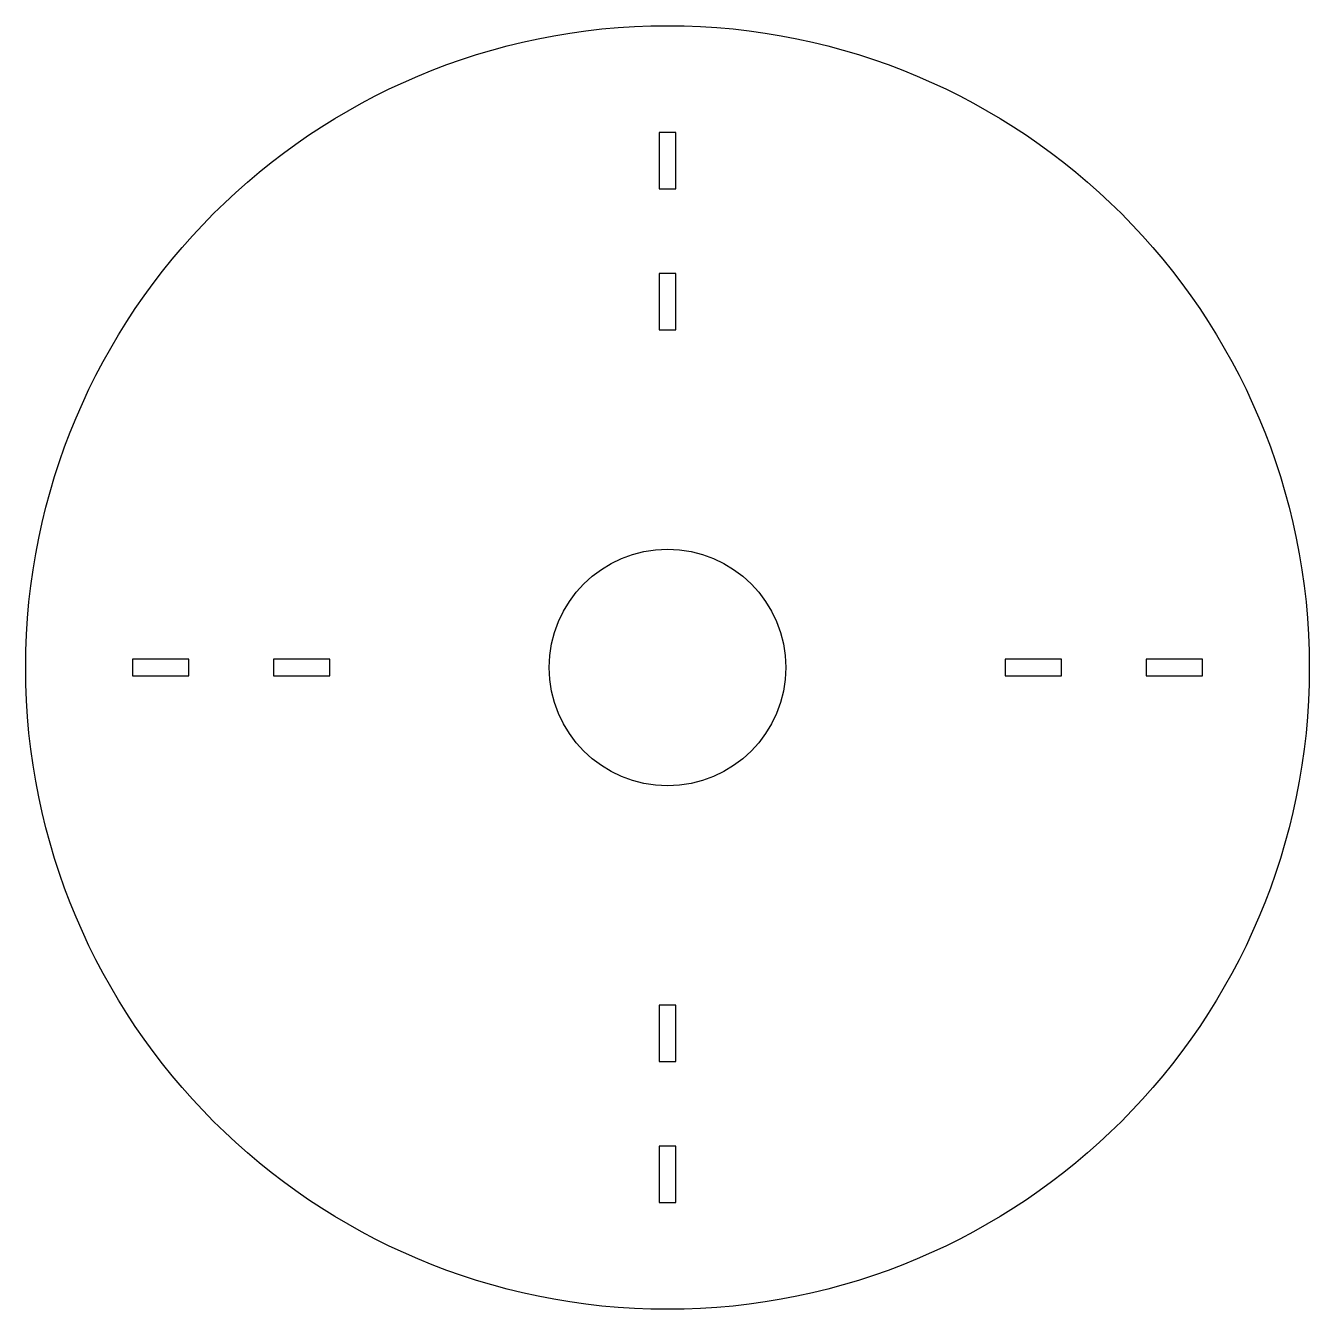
# Model space of a CAD drawing. Header units: millimetres. Extents: x -114 to 114, y -114 to 114.
import ezdxf

# ---------------------------------------------------------------- set-up
doc = ezdxf.new("R2010")
doc.units = ezdxf.units.MM
doc.layers.get('0').update_dxf_attribs({"linetype": 'CONTINUOUS'})

msp = doc.modelspace()

# ---------------------------------------------------------------- linework, layer by layer
for points in [[(-1.5, 85), (1.5, 85), (1.5, 95), (-1.5, 95)], [(1.5, 70), (-1.5, 70), (-1.5, 60), (1.5, 60)], [(-85, -1.5), (-85, 1.5), (-95, 1.5), (-95, -1.5)], [(-70, 1.5), (-70, -1.5), (-60, -1.5), (-60, 1.5)], [(70, -1.5), (70, 1.5), (60, 1.5), (60, -1.5)], [(85, 1.5), (85, -1.5), (95, -1.5), (95, 1.5)], [(1.5, -60), (-1.5, -60), (-1.5, -70), (1.5, -70)], [(1.5, -95), (1.5, -85), (-1.5, -85), (-1.5, -95)]]:
    msp.add_lwpolyline(points, close=True)
for radius in [113.99, 21]:
    msp.add_circle((0, 0), radius)

doc.saveas('drawing.dxf')
